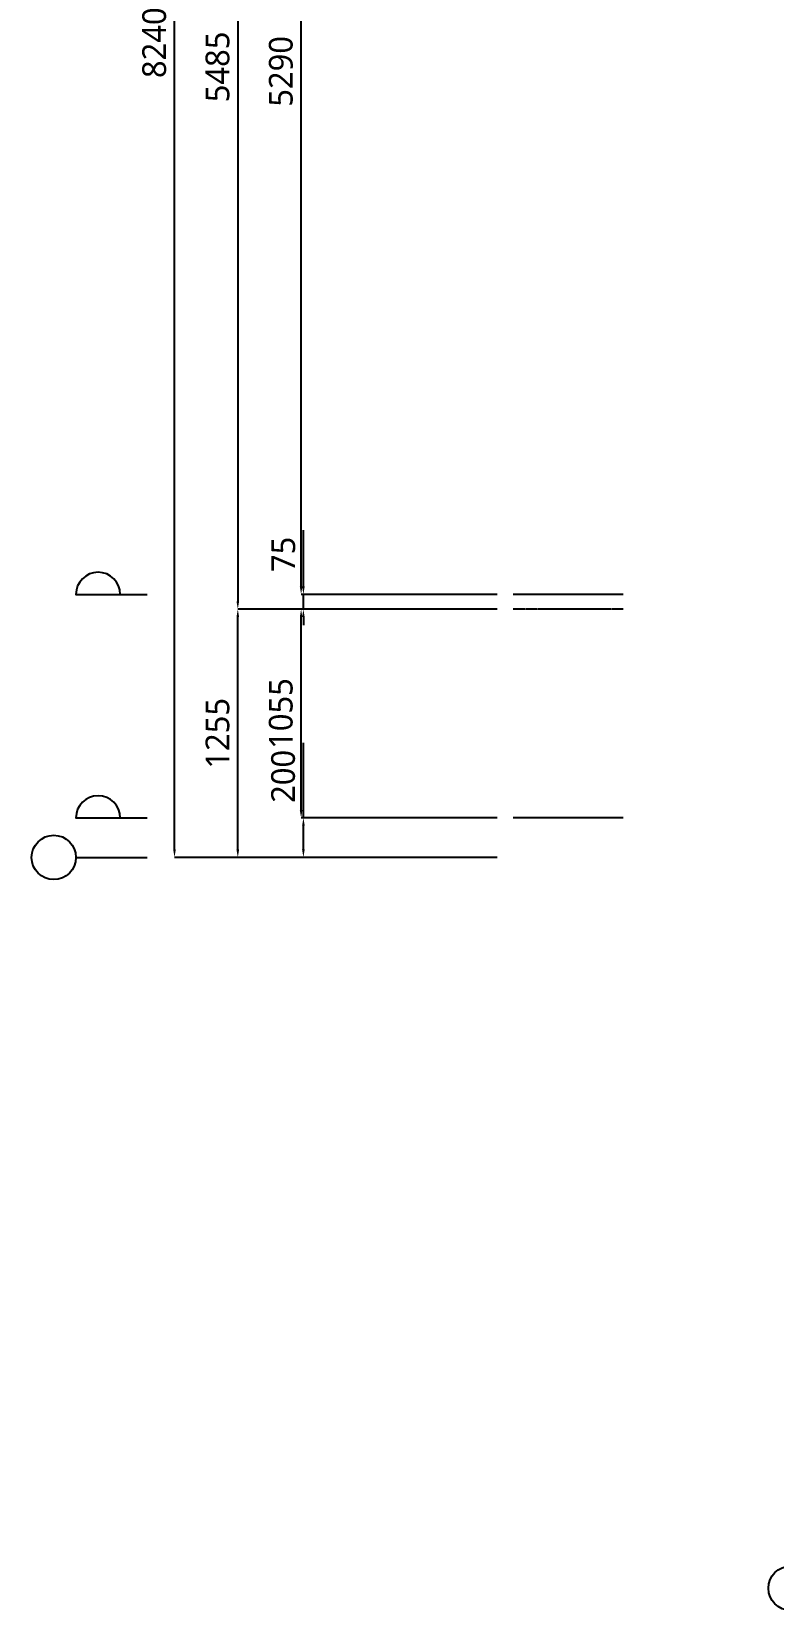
# Model space of a CAD drawing. Extents: x 42284 to 53516, y 22095 to 40513.
# Drawn here: x 42284 to 46034, y 22095 to 30080 of the extents above; entities that cross this region are included whole.
import ezdxf

# ---------------------------------------------------------------- set-up
doc = ezdxf.new("R2010")
doc.units = 0
doc.header["$MEASUREMENT"] = 0
doc.linetypes.add('UP-ADD-LT-1', pattern=[62, 60, -1, 0, -1])
for name, color, linetype in [('25B_A-CEN', 1, 'UP-ADD-LT-1'), ('25B_A-MC', 171, 'Continuous'), ('25B_AA-AXIS-BUBL', 7, 'Continuous'), ('25B_DIM', 7, 'Continuous')]:
    doc.layers.add(name, color=color, linetype=linetype)
doc.styles.add('UP-A31-REDRAW', font='malgun.ttf')
doc.dimstyles.new('ISO-25', dxfattribs={"dimtxt": 2.5, "dimasz": 2.5, "dimexe": 1.25, "dimexo": 0.625, "dimtad": 1, "dimdsep": 46, "dimtxsty": 'Standard', "dimcen": 2.5, "dimadec": 0, "dimazin": 0, "dimtfac": 1, "dimtmove": 0, "dimatfit": 3, "dimfxl": 1, "dimarcsym": 0})

# ---------------------------------------------------------------- blocks, each defined once
blk = doc.blocks.new('*D6')
at = {"layer": '25B_DIM', "color": 7, "lineweight": -2, "transparency": 16777216}
for p, q in [((44638.1, 27158.6), (43646.5, 27158.6)), ((43646.5, 26143.6), (43646.5, 27118.6)), ((44638.1, 26103.6), (43646.5, 26103.6))]:
    blk.add_line(p, q, dxfattribs=at)
at = {"layer": '25B_DIM', "color": 7, "transparency": 16777216}
for points in [[(43639.8, 27118.6), (43653.1, 27118.6), (43646.5, 27158.6)], [(43639.8, 26143.6), (43653.1, 26143.6), (43646.5, 26103.6)]]:
    blk.add_solid(points, dxfattribs=at)
at = {"layer": 'Defpoints', "color": 0, "transparency": 16777216}
for p in [(43646.5, 27158.6), (44718.1, 27158.6), (44718.1, 26103.6)]:
    blk.add_point(p, dxfattribs=at)
at = {"layer": '25B_DIM', "color": 3, "transparency": 16777216, "insert": (43544.2, 26631.1), "char_height": 120, "attachment_point": 5, "rotation": 90, "style": 'UP-A31-REDRAW'}
blk.add_mtext('1055', dxfattribs=at)
blk = doc.blocks.new('*D7')
at = {"layer": '25B_DIM', "color": 7, "lineweight": -2, "transparency": 16777216}
for p, q in [((44638.1, 32523.6), (43646.5, 32523.6)), ((43646.5, 27273.6), (43646.5, 32483.6)), ((44638.1, 27233.6), (43646.5, 27233.6))]:
    blk.add_line(p, q, dxfattribs=at)
at = {"layer": '25B_DIM', "color": 7, "transparency": 16777216}
for points in [[(43639.8, 32483.6), (43653.1, 32483.6), (43646.5, 32523.6)], [(43639.8, 27273.6), (43653.1, 27273.6), (43646.5, 27233.6)]]:
    blk.add_solid(points, dxfattribs=at)
at = {"layer": 'Defpoints', "color": 0, "transparency": 16777216}
for p in [(43646.5, 32523.6), (44718.1, 32523.6), (44718.1, 27233.6)]:
    blk.add_point(p, dxfattribs=at)
at = {"layer": '25B_DIM', "color": 3, "transparency": 16777216, "insert": (43544.5, 29878.6), "char_height": 120, "attachment_point": 5, "rotation": 90, "style": 'UP-A31-REDRAW'}
blk.add_mtext('5290', dxfattribs=at)
blk = doc.blocks.new('*D9')
at = {"layer": '25B_DIM', "color": 7, "lineweight": -2, "transparency": 16777216}
for p, q in [((44598.1, 34143.6), (43006.5, 34143.6)), ((43006.5, 25943.6), (43006.5, 34103.6)), ((44598.1, 25903.6), (43006.5, 25903.6))]:
    blk.add_line(p, q, dxfattribs=at)
at = {"layer": '25B_DIM', "color": 7, "transparency": 16777216}
for points in [[(42999.8, 34103.6), (43013.1, 34103.6), (43006.5, 34143.6)], [(42999.8, 25943.6), (43013.1, 25943.6), (43006.5, 25903.6)]]:
    blk.add_solid(points, dxfattribs=at)
at = {"layer": 'Defpoints', "color": 0, "transparency": 16777216}
for p in [(43006.5, 34143.6), (44718.1, 34143.6), (44718.1, 25903.6)]:
    blk.add_point(p, dxfattribs=at)
at = {"layer": '25B_DIM', "color": 3, "transparency": 16777216, "insert": (42904.5, 30023.6), "char_height": 120, "attachment_point": 5, "rotation": 90, "style": 'UP-A31-REDRAW'}
blk.add_mtext('8240', dxfattribs=at)
blk = doc.blocks.new('*D36')
at = {"layer": '25B_DIM', "color": 7, "lineweight": -2, "transparency": 16777216}
for p, q in [((43658, 27273.6), (43658, 27558.1)), ((44638.1, 27233.6), (43658, 27233.6)), ((43658, 27158.6), (43658, 27233.6)), ((44638.1, 27158.6), (43658, 27158.6)), ((43658, 27118.6), (43658, 27078.6))]:
    blk.add_line(p, q, dxfattribs=at)
at = {"layer": '25B_DIM', "color": 7, "transparency": 16777216}
for points in [[(43651.4, 27273.6), (43664.7, 27273.6), (43658, 27233.6)], [(43651.4, 27118.6), (43664.7, 27118.6), (43658, 27158.6)]]:
    blk.add_solid(points, dxfattribs=at)
at = {"layer": 'Defpoints', "color": 0, "transparency": 16777216}
for p in [(44718.1, 27233.6), (43658, 27158.6), (44718.1, 27158.6)]:
    blk.add_point(p, dxfattribs=at)
at = {"layer": '25B_DIM', "color": 3, "transparency": 16777216, "insert": (43557, 27435.8), "char_height": 120, "attachment_point": 5, "rotation": 90, "style": 'UP-A31-REDRAW'}
blk.add_mtext('75', dxfattribs=at)
blk = doc.blocks.new('*D37')
at = {"layer": '25B_DIM', "color": 7, "lineweight": -2, "transparency": 16777216}
for p, q in [((43658, 26103.6), (43658, 26483)), ((44638.1, 26103.6), (43658, 26103.6)), ((43658, 25943.6), (43658, 26063.6)), ((44638.1, 25903.6), (43658, 25903.6))]:
    blk.add_line(p, q, dxfattribs=at)
at = {"layer": '25B_DIM', "color": 7, "transparency": 16777216}
for points in [[(43651.4, 26063.6), (43664.7, 26063.6), (43658, 26103.6)], [(43651.4, 25943.6), (43664.7, 25943.6), (43658, 25903.6)]]:
    blk.add_solid(points, dxfattribs=at)
at = {"layer": 'Defpoints', "color": 0, "transparency": 16777216}
for p in [(43658, 26103.6), (44718.1, 26103.6), (44718.1, 25903.6)]:
    blk.add_point(p, dxfattribs=at)
at = {"layer": '25B_DIM', "color": 3, "transparency": 16777216, "insert": (43556, 26313.3), "char_height": 120, "attachment_point": 5, "rotation": 90, "style": 'UP-A31-REDRAW'}
blk.add_mtext('200', dxfattribs=at)
blk = doc.blocks.new('*D42')
at = {"layer": '25B_DIM', "color": 7, "lineweight": -2, "transparency": 16777216}
for p, q in [((44638.1, 32643.6), (43326.5, 32643.6)), ((43326.5, 32603.6), (43326.5, 27198.6)), ((44638.1, 27158.6), (43326.5, 27158.6))]:
    blk.add_line(p, q, dxfattribs=at)
at = {"layer": '25B_DIM', "color": 7, "transparency": 16777216}
for points in [[(43319.8, 32603.6), (43333.1, 32603.6), (43326.5, 32643.6)], [(43319.8, 27198.6), (43333.1, 27198.6), (43326.5, 27158.6)]]:
    blk.add_solid(points, dxfattribs=at)
at = {"layer": 'Defpoints', "color": 0, "transparency": 16777216}
for p in [(44718.1, 32643.6), (43326.5, 27158.6), (44718.1, 27158.6)]:
    blk.add_point(p, dxfattribs=at)
at = {"layer": '25B_DIM', "color": 3, "transparency": 16777216, "insert": (43224.5, 29901.1), "char_height": 120, "attachment_point": 5, "rotation": 90, "style": 'UP-A31-REDRAW'}
blk.add_mtext('5485', dxfattribs=at)
blk = doc.blocks.new('*D43')
at = {"layer": '25B_DIM', "color": 7, "lineweight": -2, "transparency": 16777216}
for p, q in [((44638.1, 27158.6), (43326.5, 27158.6)), ((43326.5, 25943.6), (43326.5, 27118.6)), ((44638.1, 25903.6), (43326.5, 25903.6))]:
    blk.add_line(p, q, dxfattribs=at)
at = {"layer": '25B_DIM', "color": 7, "transparency": 16777216}
for points in [[(43319.8, 27118.6), (43333.1, 27118.6), (43326.5, 27158.6)], [(43319.8, 25943.6), (43333.1, 25943.6), (43326.5, 25903.6)]]:
    blk.add_solid(points, dxfattribs=at)
at = {"layer": 'Defpoints', "color": 0, "transparency": 16777216}
for p in [(43326.5, 27158.6), (44718.1, 27158.6), (44718.1, 25903.6)]:
    blk.add_point(p, dxfattribs=at)
at = {"layer": '25B_DIM', "color": 3, "transparency": 16777216, "insert": (43224.2, 26531.1), "char_height": 120, "attachment_point": 5, "rotation": 90, "style": 'UP-A31-REDRAW'}
blk.add_mtext('1255', dxfattribs=at)

msp = doc.modelspace()

# ---------------------------------------------------------------- linework, layer by layer
at = {"layer": '25B_A-CEN'}
msp.add_line((45274.9, 27158.6), (44718.1, 27158.6), dxfattribs=at)
at = {"layer": '25B_A-MC'}
for p, q in [((45274.9, 27233.6), (44718.1, 27233.6)), ((45274.9, 26103.6), (44718.1, 26103.6))]:
    msp.add_line(p, q, dxfattribs=at)
at = {"layer": '25B_AA-AXIS-BUBL'}
msp.add_line((42508.1, 25903.6), (42868.1, 25903.6), dxfattribs=at)
at = {"layer": '25B_AA-AXIS-BUBL', "elevation": 0}
for points in [[(42732.1, 27233.6, 1), (42508.1, 27233.6), (42868.1, 27233.6)], [(42732.1, 26103.6, 1), (42508.1, 26103.6), (42868.1, 26103.6)]]:
    msp.add_lwpolyline(points, format="xyb", dxfattribs=at)
at = {"layer": '25B_AA-AXIS-BUBL'}
for centre in [(42396.1, 25903.6), (46120.9, 22207.5)]:
    msp.add_circle(centre, 112, dxfattribs=at)

# ---------------------------------------------------------------- dimensions: what is measured, and where the dimension line sits
at = {"layer": '25B_DIM'}
for base, p1, p2, angle, override, picture, middle in [((43006.5, 34143.6), (44718.1, 25903.6), (44718.1, 34143.6), 90, {"dimscale": 40, "dimtxt": 3, "dimasz": 1, "dimexe": 0, "dimexo": 3, "dimgap": 1, "dimdec": 0, "dimlfac": 1, "dimtxsty": 'UP-A31-REDRAW', "dimclrd": 7, "dimclre": 7, "dimclrt": 3}, '*D9', (43006.5, 30023.6)), ((43326.5, 27158.6), (44718.1, 32643.6), (44718.1, 27158.6), 270, {"dimscale": 40, "dimtxt": 3, "dimasz": 1, "dimexe": 0, "dimexo": 2, "dimgap": 1, "dimdec": 0, "dimlfac": 1, "dimtxsty": 'UP-A31-REDRAW', "dimclrd": 7, "dimclre": 7, "dimclrt": 3}, '*D42', (43326.5, 29901.1)), ((43646.5, 32523.6), (44718.1, 27233.6), (44718.1, 32523.6), 90, {"dimscale": 40, "dimtxt": 3, "dimasz": 1, "dimexe": 0, "dimexo": 2, "dimgap": 1, "dimdec": 0, "dimlfac": 1, "dimtxsty": 'UP-A31-REDRAW', "dimclrd": 7, "dimclre": 7, "dimclrt": 3}, '*D7', (43646.5, 29878.6)), ((43658, 27158.6), (44718.1, 27233.6), (44718.1, 27158.6), 270, {"dimscale": 40, "dimtxt": 3, "dimasz": 1, "dimexe": 0, "dimexo": 2, "dimgap": 1, "dimdec": 0, "dimlfac": 1, "dimtxsty": 'UP-A31-REDRAW', "dimclrd": 7, "dimclre": 7, "dimclrt": 3}, '*D36', (43658, 27435.8)), ((43326.5, 27158.6), (44718.1, 25903.6), (44718.1, 27158.6), 90, {"dimscale": 40, "dimtxt": 3, "dimasz": 1, "dimexe": 0, "dimexo": 2, "dimgap": 1, "dimdec": 0, "dimlfac": 1, "dimtxsty": 'UP-A31-REDRAW', "dimclrd": 7, "dimclre": 7, "dimclrt": 3}, '*D43', (43326.5, 26531.1)), ((43646.5, 27158.6), (44718.1, 26103.6), (44718.1, 27158.6), 90, {"dimscale": 40, "dimtxt": 3, "dimasz": 1, "dimexe": 0, "dimexo": 2, "dimgap": 1, "dimdec": 0, "dimlfac": 1, "dimtxsty": 'UP-A31-REDRAW', "dimclrd": 7, "dimclre": 7, "dimclrt": 3}, '*D6', (43646.5, 26631.1)), ((43658, 26103.6), (44718.1, 25903.6), (44718.1, 26103.6), 90, {"dimscale": 40, "dimtxt": 3, "dimasz": 1, "dimexe": 0, "dimexo": 2, "dimgap": 1, "dimdec": 0, "dimlfac": 1, "dimtxsty": 'UP-A31-REDRAW', "dimclrd": 7, "dimclre": 7, "dimclrt": 3}, '*D37', (43658, 26313.3))]:
    dim = msp.add_linear_dim(base=base, p1=p1, p2=p2, angle=angle, dimstyle='ISO-25', override=override, dxfattribs=at)
    dim.commit()
    dim.dimension.update_dxf_attribs({"geometry": picture, "text_midpoint": middle, "dimtype": 128})

doc.saveas('drawing.dxf')
